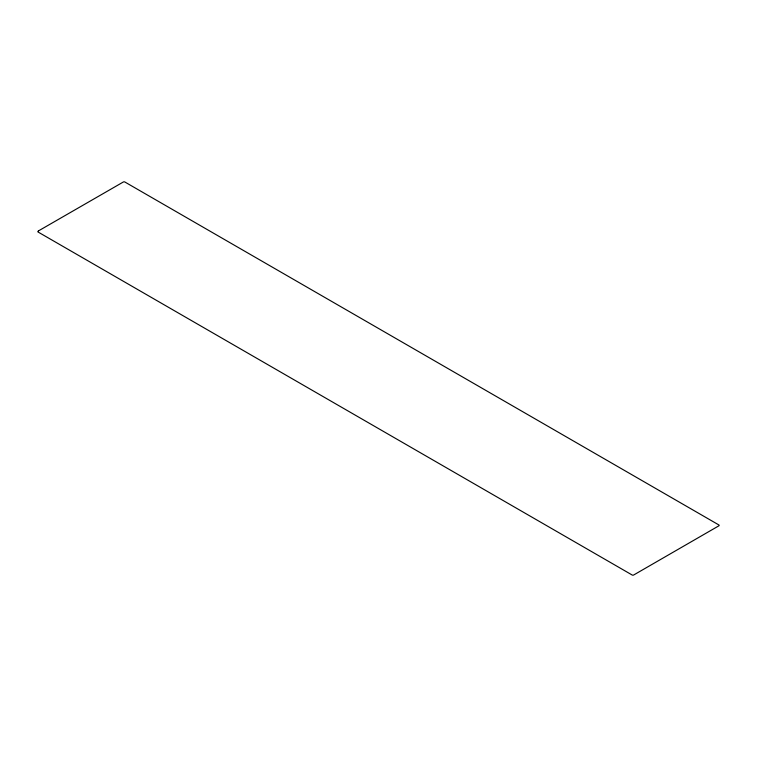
<?xml version="1.0" encoding="UTF-8"?>
<svg xmlns="http://www.w3.org/2000/svg" width="757" height="757" viewBox="0 0 757 757"><rect width="100%" height="100%" fill="white"/><g stroke="black" fill="none" stroke-linecap="round" stroke-linejoin="round"><path stroke-width="1.14" d="M38.522 230.866L38.124 231.188A1.088 0.625 0 0 0 38.124 232.049L632.161 575.008A1.088 0.625 0 0 0 633.666 575.008L718.876 525.812A1.088 0.625 0 0 0 718.876 524.951L124.839 181.992A1.088 0.625 0 0 0 123.334 181.992L38.522 230.866"/></g></svg>
